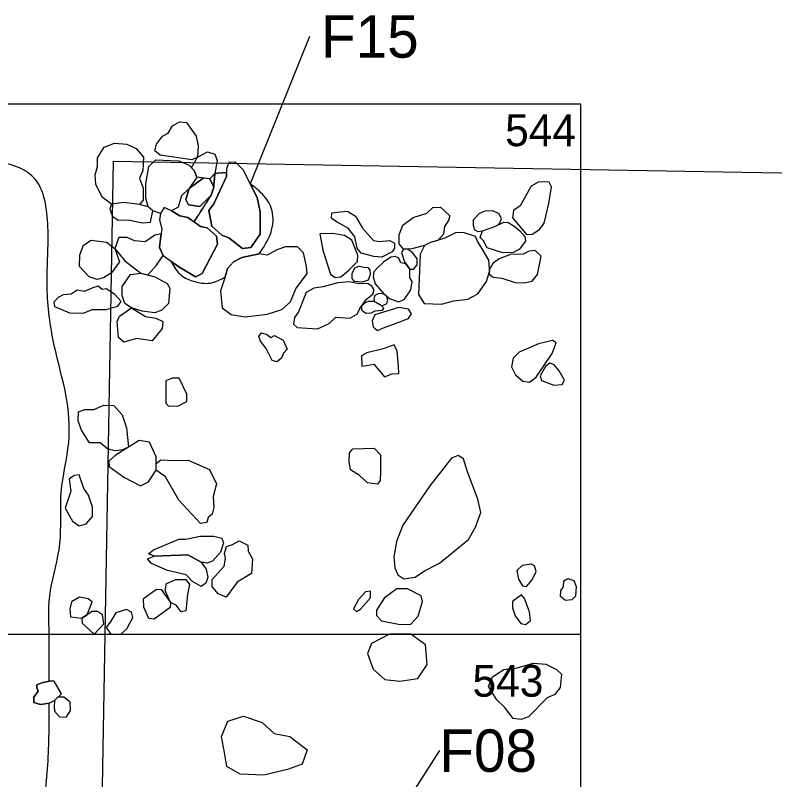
# Model space of a CAD drawing. Extents: x -204 to -1, y -285 to 3.
# Drawn here: x -177.34 to -170.17, y -263.37 to -256.16 of the extents above; entities that cross this region are included whole.
import ezdxf

# ---------------------------------------------------------------- set-up
doc = ezdxf.new("R2010")
doc.units = 0
for name, color, linetype in [('Brick', 7, 'Continuous'), ('Builder Trench', 7, 'Continuous'), ('building location', 7, 'Continuous'), ('Feature Labels', 7, 'Continuous'), ('Postholes', 7, 'Continuous'), ('Postmolds', 7, 'Continuous'), ('Quadrat Boundaries', 7, 'Continuous'), ('Quadrat Labels', 7, 'Continuous'), ('Stone', 7, 'Continuous')]:
    doc.layers.add(name, color=color, linetype=linetype)

msp = doc.modelspace()

# ---------------------------------------------------------------- linework, layer by layer
at = {"layer": 'Brick'}
for points in [[(-176.3148, -259.2446), (-176.3659, -259.2003), (-176.3762, -259.0503), (-176.3557, -258.9992), (-176.2429, -258.9223), (-176.1104, -259.0026), (-176.0116, -259.0196), (-175.9469, -259.0503), (-175.9537, -259.115), (-176.0457, -259.2309), (-176.1956, -259.2105)], [(-173.9205, -260.585), (-174.0132, -260.5734), (-174.0886, -260.5038), (-174.1755, -260.4488), (-174.1871, -260.3705), (-174.1842, -260.2894), (-174.1523, -260.2517), (-173.9495, -260.2459), (-173.8916, -260.3068), (-173.8916, -260.472), (-173.8945, -260.5502)], [(-175.8728, -261.7008), (-175.8761, -261.7472), (-176.0267, -261.8574), (-176.0788, -261.8516), (-176.1252, -261.7443), (-176.1281, -261.6632), (-176.0064, -261.5762), (-175.963, -261.5791)]]:
    msp.add_lwpolyline(points, close=True, dxfattribs=at)
at = {"layer": 'Builder Trench'}
for p, q in [((-177.0883, -262.4589), (-177.0185, -262.445)), ((-177.0186, -262.6499), (-177.1022, -262.6638))]:
    msp.add_line(p, q, dxfattribs=at)
msp.add_lwpolyline([(-177.1022, -262.6638), (-177.1639, -262.6439), (-177.1639, -262.5942), (-177.1221, -262.5385), (-177.136, -262.5046), (-177.136, -262.4768), (-177.0883, -262.4589)], dxfattribs=at)
for points, degree in [([(-177.0185, -262), (-177.0238, -261.8635), (-177.0343, -261.5917), (-176.8858, -261.1572), (-176.9346, -260.6563), (-176.8078, -260.1907), (-176.8465, -259.7345), (-176.9764, -259.3112), (-177.0589, -258.7592), (-177.0127, -258.2279), (-177.0698, -257.6862), (-177.4314, -257.5358), (-177.802, -257.5036), (-178.3076, -257.5113), (-178.8919, -257.4517), (-179.4814, -257.4044), (-180.0629, -257.3704), (-180.5672, -257.3962), (-180.8823, -257.3325), (-181, -257.3087)], 3), ([(-177.0185, -262.445), (-177.0186, -262.2966), (-177.0186, -262.1483), (-177.0185, -262)], 2), ([(-177.0971, -263.845), (-177.0744, -263.6684), (-177.0233, -263.2718), (-177.0189, -262.8718), (-177.0186, -262.6499)], 3)]:
    msp.add_open_spline(points, degree=degree, dxfattribs=at)
at = {"layer": 'building location'}
msp.add_lwpolyline([(-176.4128, -257.5377), (-162.1994, -257.7858), (-162.3867, -268.5131), (-176.6, -268.265)], close=True, dxfattribs=at)
at = {"layer": 'Feature Labels'}
for p, q in [((-174.563, -256.3604), (-175.1224, -257.7495)), ((-173.3353, -263.0993), (-173.8847, -263.9538))]:
    msp.add_line(p, q, dxfattribs=at)
at = {"layer": 'Postholes'}
msp.add_line((-175.4663, -257.7828), (-175.4885, -257.8568), dxfattribs=at)
for points in [[(-175.1224, -257.7495), (-175.0559, -257.879), (-175.0263, -258.0158), (-175.0263, -258.2267), (-175.115, -258.3524), (-175.1927, -258.3598), (-175.3221, -258.26), (-175.3886, -258.2341), (-175.4848, -258.149), (-175.5107, -258.001), (-175.4663, -257.9381), (-175.3443, -257.6829), (-175.3443, -257.6459)], [(-175.6512, -258.1101), (-175.592, -258.1527), (-175.5291, -258.1675), (-175.4404, -258.2452), (-175.4293, -258.3191), (-175.5735, -258.5966), (-175.6364, -258.6299), (-175.7954, -258.5337), (-175.8693, -258.48)], [(-175.3591, -258.6299), (-175.3369, -258.5485), (-175.2777, -258.4856), (-175.2001, -258.4449), (-175.0374, -258.4116)]]:
    msp.add_lwpolyline(points, dxfattribs=at)
for points, degree in [([(-175.4552, -257.6533), (-175.4589, -257.6965), (-175.4626, -257.7396), (-175.4663, -257.7828)], 2), ([(-175.3443, -257.6459), (-175.3813, -257.6484), (-175.4182, -257.6509), (-175.4552, -257.6533)], 2), ([(-175.0374, -258.4116), (-174.9958, -258.3506), (-174.9075, -258.2209), (-174.8948, -257.9926), (-175.004, -257.8384), (-175.0839, -257.7784), (-175.1224, -257.7495)], 3), ([(-175.4885, -257.8568), (-175.5427, -257.9412), (-175.5969, -258.0257), (-175.6512, -258.1101)], 2), ([(-175.8693, -258.48), (-175.8479, -258.5209), (-175.7986, -258.6147), (-175.655, -258.6764), (-175.4961, -258.7042), (-175.4073, -258.656), (-175.3591, -258.6299)], 3)]:
    msp.add_open_spline(points, degree=degree, dxfattribs=at)
at = {"layer": 'Postmolds'}
for p, q in [((-175.4552, -257.6533), (-175.5033, -257.7051)), ((-175.6253, -257.6866), (-175.6992, -257.7939)), ((-175.6992, -257.7939), (-175.5643, -257.6959)), ((-175.5643, -257.6959), (-175.6253, -257.6866)), ((-175.5033, -257.7051), (-175.4663, -257.7828))]:
    msp.add_line(p, q, dxfattribs=at)
for points in [[(-175.6992, -257.7939), (-175.7695, -257.8642), (-175.8027, -257.9714), (-175.8656, -258.0047)], [(-175.4885, -257.8568), (-175.5957, -257.964), (-175.7029, -257.9492), (-175.7288, -257.8975), (-175.6992, -257.7939)], [(-175.8656, -258.0047), (-175.7843, -258.0528), (-175.7103, -258.0676), (-175.6512, -258.1101)]]:
    msp.add_lwpolyline(points, dxfattribs=at)
for points, degree in [([(-175.4663, -257.7828), (-175.4552, -257.6533), (-175.4663, -257.7828), (-175.4552, -257.6533)], 3), ([(-175.4663, -257.7828), (-175.4626, -257.7396), (-175.4589, -257.6965), (-175.4552, -257.6533)], 2), ([(-175.6512, -258.1101), (-175.4885, -257.8568), (-175.6512, -258.1101), (-175.4885, -257.8568)], 3), ([(-175.6512, -258.1101), (-175.5969, -258.0257), (-175.5427, -257.9412), (-175.4885, -257.8568)], 2)]:
    msp.add_open_spline(points, degree=degree, dxfattribs=at)
at = {"layer": 'Quadrat Boundaries'}
for p, q in [((-172, -257), (-181, -257)), ((-172, -262), (-172, -257)), ((-181, -262), (-172, -262)), ((-172, -270), (-172, -262))]:
    msp.add_line(p, q, dxfattribs=at)
at = {"layer": 'Stone'}
for points in [[(-175.6179, -257.498), (-175.6733, -257.5239), (-175.9728, -257.4795), (-176.0209, -257.4388), (-176.0061, -257.3759), (-175.9506, -257.3019), (-175.8952, -257.2723), (-175.8545, -257.202), (-175.788, -257.1651), (-175.7214, -257.1725), (-175.6327, -257.3019), (-175.6142, -257.3907)], [(-176.1651, -257.9455), (-176.3167, -257.927), (-176.4313, -257.9418), (-176.52, -257.8753), (-176.5792, -257.7532), (-176.5866, -257.6644), (-176.5644, -257.5867), (-176.5644, -257.5054), (-176.5015, -257.4055), (-176.4017, -257.3685), (-176.2871, -257.3759), (-176.1984, -257.4166), (-176.1281, -257.498), (-176.1355, -257.6237), (-176.1651, -257.6977), (-176.1318, -257.7902), (-176.1318, -257.9049)], [(-175.6253, -257.6866), (-175.6512, -257.6237), (-175.6752, -257.5997), (-175.6179, -257.498), (-175.5254, -257.4499), (-175.4552, -257.4721), (-175.433, -257.5313), (-175.4552, -257.6533), (-175.5033, -257.7051)], [(-175.9322, -257.9751), (-175.9691, -258.0306), (-176.0394, -258.0047), (-176.0837, -257.9677), (-176.1059, -257.8864), (-176.1059, -257.7495), (-176.08, -257.5867), (-176.0135, -257.5239), (-175.9432, -257.5276), (-175.7954, -257.535), (-175.6992, -257.5756), (-175.6512, -257.6237), (-175.6253, -257.6866), (-175.6992, -257.7939), (-175.7695, -257.8642), (-175.8027, -257.9714), (-175.8656, -258.0047)], [(-175.2592, -257.5461), (-175.3221, -257.5497), (-175.3443, -257.6089), (-175.3443, -257.6829), (-175.4663, -257.9381), (-175.5107, -258.001), (-175.4848, -258.149), (-175.3886, -258.2341), (-175.3221, -258.26), (-175.1927, -258.3598), (-175.115, -258.3524), (-175.0263, -258.2267), (-175.0263, -258.0158), (-175.0559, -257.879), (-175.189, -257.62)], [(-175.5033, -257.7051), (-175.5643, -257.6959), (-175.6992, -257.7939), (-175.7288, -257.8975), (-175.7029, -257.9492), (-175.5957, -257.964), (-175.4885, -257.8568), (-175.4663, -257.7828)], [(-172.2767, -257.7799), (-172.2988, -257.7356), (-172.3969, -257.7324), (-172.4696, -257.7736), (-172.574, -257.9571), (-172.6341, -258.0014), (-172.6436, -258.071), (-172.574, -258.1565), (-172.5139, -258.2293), (-172.4601, -258.2261), (-172.3906, -258.1818), (-172.3463, -258.1217), (-172.302, -257.9349)], [(-176.1651, -257.9455), (-176.3167, -257.927), (-176.4313, -257.9418), (-176.4461, -257.9899), (-176.4202, -258.0565), (-176.3684, -258.0935), (-176.2723, -258.0898), (-176.1392, -258.1194), (-176.0616, -258.112), (-176.0394, -258.0047), (-176.0837, -257.9677)], [(-175.8656, -258.0047), (-175.9322, -257.9751), (-175.9691, -258.0306), (-175.9765, -258.0898), (-175.9543, -258.1712), (-175.9691, -258.2711), (-175.9765, -258.3524), (-175.9432, -258.4264), (-175.7954, -258.5337), (-175.6364, -258.6299), (-175.5735, -258.5966), (-175.4293, -258.3191), (-175.4404, -258.2452), (-175.5291, -258.1675), (-175.592, -258.1527), (-175.7103, -258.0676), (-175.7843, -258.0528)], [(-173.7808, -258.3932), (-173.8793, -258.4433), (-173.9553, -258.4364), (-174.0746, -258.4053), (-174.1126, -258.3586), (-174.1333, -258.2514), (-174.1955, -258.1684), (-174.3061, -258.1097), (-174.3545, -258.0734), (-174.3493, -258.0232), (-174.2733, -258.0146), (-174.2024, -258.0077), (-174.1264, -258.0561), (-174.0607, -258.1702), (-173.9588, -258.286), (-173.9, -258.2946), (-173.8032, -258.2843), (-173.76, -258.3119), (-173.76, -258.3569)], [(-173.3506, -258.2846), (-173.4186, -258.3052), (-173.4755, -258.3337), (-173.5957, -258.3653), (-173.6748, -258.3685), (-173.7159, -258.3179), (-173.7159, -258.2324), (-173.6811, -258.1406), (-173.583, -258.0679), (-173.4534, -258.0267), (-173.3964, -257.9729), (-173.3237, -257.9698), (-173.2351, -258.052), (-173.2478, -258.0963), (-173.2857, -258.1533), (-173.2952, -258.2261)], [(-172.9269, -258.1944), (-172.8129, -258.1529), (-172.7697, -258.1321), (-172.749, -258.0803), (-172.7714, -258.0336), (-172.8302, -258.0042), (-172.9028, -258.0094), (-172.9598, -258.0319), (-173.0151, -258.0941), (-173.0168, -258.1408), (-173.0082, -258.1823), (-172.9736, -258.2013)], [(-172.5226, -258.2929), (-172.5813, -258.369), (-172.6401, -258.3984), (-172.7369, -258.4018), (-172.8855, -258.3534), (-172.92, -258.2895), (-172.9511, -258.2583), (-172.9269, -258.1944), (-172.8129, -258.1529), (-172.7265, -258.1114), (-172.685, -258.1148), (-172.6332, -258.146), (-172.5744, -258.1944), (-172.5278, -258.2462)], [(-175.9617, -258.2211), (-176.0218, -258.2357), (-176.1138, -258.297), (-176.2126, -258.2902), (-176.2842, -258.2561), (-176.3625, -258.2561), (-176.4011, -258.3622), (-176.3046, -258.4777), (-176.1543, -258.5932), (-176.0879, -258.6106), (-176.0048, -258.5186), (-175.9432, -258.4264), (-175.9765, -258.3524), (-175.9691, -258.2711)], [(-174.4634, -258.2238), (-174.4357, -258.3776), (-174.3631, -258.6024), (-174.3199, -258.6352), (-174.2664, -258.6283), (-174.1903, -258.5661), (-174.1074, -258.4831), (-174.1057, -258.4243), (-174.161, -258.2808), (-174.2301, -258.2376), (-174.3407, -258.2186)], [(-172.8634, -258.5774), (-172.8619, -258.552), (-172.8682, -258.4698), (-172.9314, -258.3653), (-172.9757, -258.2925), (-172.9947, -258.2482), (-173.1023, -258.2134), (-173.1782, -258.2103), (-173.2825, -258.2641), (-173.4186, -258.3052), (-173.4755, -258.3337), (-173.5166, -258.416), (-173.5324, -258.7957), (-173.4787, -258.8811), (-173.3142, -258.8875), (-173.2035, -258.8558), (-173.0675, -258.84), (-172.9726, -258.7894), (-172.8903, -258.6723)], [(-176.3568, -258.4856), (-176.4295, -258.59), (-176.5054, -258.6375), (-176.5655, -258.6533), (-176.6415, -258.628), (-176.7332, -258.5299), (-176.73, -258.4223), (-176.6952, -258.3305), (-176.6225, -258.283), (-176.477, -258.302), (-176.4011, -258.3622)], [(-174.6196, -258.4005), (-174.6751, -258.345), (-174.7897, -258.345), (-174.871, -258.3746), (-174.9598, -258.4227), (-175.0374, -258.4116), (-175.2001, -258.4449), (-175.2777, -258.4856), (-175.3369, -258.5485), (-175.3591, -258.6299), (-175.4034, -258.7593), (-175.385, -258.9221), (-175.2999, -258.985), (-175.1705, -259.0072), (-174.9598, -258.9813), (-174.823, -258.9369), (-174.7416, -258.8629), (-174.6899, -258.7408), (-174.5826, -258.5966), (-174.59, -258.53)], [(-173.6352, -258.3669), (-173.6748, -258.3685), (-173.6927, -258.4001), (-173.665, -258.4883), (-173.6132, -258.5574), (-173.5803, -258.5574), (-173.5458, -258.5159), (-173.544, -258.4572), (-173.589, -258.3984)], [(-173.6132, -258.5574), (-173.6391, -258.5229), (-173.6519, -258.5057), (-173.6978, -258.4952), (-173.7168, -258.4537), (-173.7514, -258.4364), (-173.7929, -258.4433), (-173.862, -258.49), (-173.919, -258.5436), (-173.9536, -258.5816), (-173.9595, -258.6272), (-173.9415, -258.694), (-173.8603, -258.7874), (-173.7998, -258.8358), (-173.7186, -258.8634), (-173.6633, -258.8392), (-173.6045, -258.7511), (-173.5924, -258.6715), (-173.6132, -258.637)], [(-172.3747, -258.4349), (-172.4317, -258.3811), (-172.4886, -258.3875), (-172.5455, -258.416), (-172.6626, -258.4191), (-172.7701, -258.4571), (-172.8302, -258.5014), (-172.8619, -258.552), (-172.865, -258.6027), (-172.8271, -258.6311), (-172.7448, -258.6406), (-172.6183, -258.6818), (-172.5361, -258.6849), (-172.4601, -258.6691), (-172.4095, -258.6058)], [(-175.8791, -258.7356), (-175.8918, -258.8811), (-175.9551, -258.9444), (-176.0215, -258.9666), (-176.1417, -258.9539), (-176.2429, -258.9223), (-176.3062, -258.8811), (-176.3315, -258.8052), (-176.3315, -258.7198), (-176.2524, -258.6058), (-176.1543, -258.5932), (-176.0215, -258.628), (-175.9045, -258.6913)], [(-174.0086, -258.6592), (-174.0631, -258.6788), (-174.1372, -258.6728), (-174.1585, -258.6447), (-174.1585, -258.597), (-174.133, -258.5441), (-174.0921, -258.5288), (-174.0495, -258.5365), (-174.012, -258.5407), (-173.9933, -258.5637), (-173.9873, -258.6072)], [(-176.9356, -258.8242), (-176.9767, -258.8685), (-176.9704, -258.9096), (-176.8281, -258.9666), (-176.6984, -258.9698), (-176.6098, -258.9381), (-176.4801, -258.9381), (-176.3726, -258.9065), (-176.341, -258.8622), (-176.4011, -258.7957), (-176.477, -258.7419), (-176.5181, -258.7482), (-176.5561, -258.7166), (-176.6067, -258.7324), (-176.6889, -258.7672), (-176.7553, -258.7546), (-176.8123, -258.7925), (-176.8882, -258.7989)], [(-174.5221, -258.7338), (-174.593, -258.777), (-174.6656, -258.9585), (-174.7018, -259.0121), (-174.7122, -259.0761), (-174.6776, -259.1072), (-174.4858, -259.1193), (-174.3752, -259.0674), (-174.313, -259.0104), (-174.18, -259.019), (-174.1108, -258.981), (-174.0849, -258.9274), (-174.0227, -258.8392), (-173.9622, -258.7926), (-173.9501, -258.7511), (-173.9726, -258.7165), (-174.0141, -258.6906), (-174.0936, -258.6957), (-174.1834, -258.675), (-174.294, -258.6836), (-174.4323, -258.7217)], [(-173.8749, -258.902), (-173.9026, -258.8867), (-173.9448, -258.8654), (-173.9516, -258.8339), (-173.9405, -258.8006), (-173.9107, -258.787), (-173.8945, -258.781), (-173.8603, -258.7874), (-173.839, -258.8044), (-173.8238, -258.8449), (-173.8357, -258.8833), (-173.8613, -258.8952)], [(-174.0597, -258.9523), (-174.0666, -258.9301), (-174.066, -258.9006), (-174.0316, -258.8713), (-174.0044, -258.8594), (-173.9592, -258.8594), (-173.9303, -258.8713), (-173.8749, -258.902), (-173.8621, -258.9267), (-173.8741, -258.9446), (-173.9448, -258.9523), (-173.9822, -258.971), (-174.0257, -258.9736)], [(-173.9436, -258.9856), (-173.9689, -259.0425), (-173.9595, -259.0995), (-173.9183, -259.1343), (-173.8614, -259.109), (-173.7697, -259.0742), (-173.6273, -259.0204), (-173.5989, -258.9761), (-173.6273, -258.9349), (-173.7191, -258.9191)], [(-174.8258, -259.397), (-174.8701, -259.4318), (-174.9144, -259.4191), (-174.9713, -259.3052), (-175.0251, -259.2356), (-175.0409, -259.1913), (-175.0156, -259.1565), (-174.965, -259.1723), (-174.927, -259.2008), (-174.8923, -259.1818), (-174.81, -259.2261), (-174.7721, -259.3115), (-174.8069, -259.3495)], [(-172.2324, -259.2514), (-172.2672, -259.2292), (-172.4, -259.2609), (-172.5835, -259.34), (-172.6373, -259.397), (-172.6531, -259.4761), (-172.6151, -259.552), (-172.5487, -259.6122), (-172.4854, -259.6217), (-172.4222, -259.5742), (-172.2704, -259.3527)], [(-174.0702, -259.3748), (-174.067, -259.4698), (-174.0227, -259.4666), (-173.9531, -259.4539), (-173.8519, -259.571), (-173.7823, -259.5425), (-173.7191, -259.5394), (-173.7222, -259.4698), (-173.7349, -259.3305), (-173.7633, -259.2704), (-173.8646, -259.3084), (-174.0196, -259.3463)], [(-172.2514, -259.4603), (-172.2925, -259.4444), (-172.3336, -259.4729), (-172.3842, -259.5615), (-172.3716, -259.6058), (-172.2545, -259.6501), (-172.1755, -259.6438), (-172.1533, -259.6027), (-172.2039, -259.5141)], [(-175.7906, -259.5837), (-175.857, -259.5837), (-175.9171, -259.609), (-175.9171, -259.821), (-175.8918, -259.8495), (-175.7969, -259.8463), (-175.721, -259.8052), (-175.721, -259.7356)], [(-176.2714, -260.2356), (-176.3283, -260.2609), (-176.3947, -260.2704), (-176.4643, -260.2546), (-176.5371, -260.1944), (-176.6383, -260.1944), (-176.7142, -260.0742), (-176.7458, -259.9887), (-176.7427, -259.9033), (-176.6826, -259.8811), (-176.5972, -259.8811), (-176.5023, -259.84), (-176.4105, -259.8432), (-176.3315, -259.9318), (-176.2904, -260.052)], [(-176.2714, -260.2356), (-176.3979, -260.3147), (-176.4548, -260.3685), (-176.4517, -260.4191), (-176.3157, -260.5172), (-176.1575, -260.5995), (-176.0816, -260.5615), (-176.0088, -260.4539), (-176.0088, -260.3274), (-176.0721, -260.1881), (-176.1702, -260.1723)], [(-173.1086, -260.3463), (-173.1592, -260.3147), (-173.2193, -260.34), (-173.4249, -260.5995), (-173.6811, -260.9729), (-173.7412, -261.1248), (-173.7665, -261.2704), (-173.757, -261.3748), (-173.7285, -261.4413), (-173.6716, -261.4792), (-173.5641, -261.4634), (-173.4755, -261.4033), (-173.3332, -261.3305), (-173.0611, -261.1058), (-172.9947, -260.9919), (-172.9441, -260.8527), (-172.9726, -260.7261), (-173.0706, -260.4698)], [(-176.0088, -260.4539), (-176.0088, -260.3906), (-175.9646, -260.3558), (-175.8412, -260.3622), (-175.7083, -260.359), (-175.5059, -260.4476), (-175.4395, -260.5805), (-175.4711, -260.7008), (-175.4648, -260.8052), (-175.4806, -260.8685), (-175.5186, -260.9001), (-175.5312, -260.9476), (-175.5913, -260.9571), (-175.7937, -260.7356), (-175.9203, -260.5141)], [(-176.7365, -260.498), (-176.7828, -260.5038), (-176.8292, -260.5386), (-176.8147, -260.6517), (-176.8697, -260.8111), (-176.8002, -260.9328), (-176.7365, -260.9792), (-176.6698, -260.9589), (-176.6119, -260.8893), (-176.6119, -260.8024), (-176.6467, -260.6893), (-176.693, -260.6256)], [(-175.585, -261.321), (-175.7115, -261.2514), (-175.8697, -261.2577), (-176.0278, -261.2641), (-176.0816, -261.2419), (-176.0341, -261.2039), (-175.7937, -261.1027), (-175.7305, -261.1027), (-175.5945, -261.0742), (-175.4648, -261.0742), (-175.3889, -261.0932), (-175.373, -261.1375), (-175.4015, -261.2261), (-175.4774, -261.3115), (-175.528, -261.3305)], [(-175.4237, -261.6185), (-175.4806, -261.5489), (-175.4806, -261.4856), (-175.3667, -261.359), (-175.3541, -261.2862), (-175.3636, -261.2387), (-175.3446, -261.1723), (-175.2876, -261.1533), (-175.2244, -261.1185), (-175.1453, -261.1596), (-175.1421, -261.2166), (-175.101, -261.2894), (-175.1105, -261.4286), (-175.2434, -261.5109), (-175.3477, -261.6501)], [(-175.585, -261.5489), (-175.6672, -261.5046), (-175.7273, -261.4413), (-175.9013, -261.4001), (-176.0531, -261.3337), (-176.0911, -261.2894), (-176.0278, -261.2641), (-175.7115, -261.2514), (-175.585, -261.321), (-175.5375, -261.3875), (-175.5217, -261.4634), (-175.5407, -261.5204)], [(-172.438, -261.3558), (-172.4665, -261.34), (-172.555, -261.3527), (-172.6025, -261.4001), (-172.5898, -261.4824), (-172.5519, -261.5457), (-172.5139, -261.552), (-172.4601, -261.4887), (-172.4222, -261.4096)], [(-172.0837, -261.6755), (-172.1438, -261.6818), (-172.1913, -261.6438), (-172.1881, -261.59), (-172.1628, -261.5489), (-172.1596, -261.4982), (-172.1217, -261.4761), (-172.0647, -261.4951), (-172.0426, -261.5489), (-172.0489, -261.6406)], [(-175.7305, -261.7799), (-175.7748, -261.7894), (-175.819, -261.7261), (-175.8728, -261.7008), (-175.9234, -261.5868), (-175.9108, -261.5236), (-175.8222, -261.4856), (-175.7305, -261.4856), (-175.6957, -261.533), (-175.7147, -261.6248)], [(-173.9848, -261.6565), (-173.9848, -261.5932), (-174.0322, -261.5995), (-174.0986, -261.6723), (-174.1461, -261.7609), (-174.1176, -261.7862), (-174.0797, -261.7641)], [(-173.4945, -261.6913), (-173.5071, -261.6375), (-173.6368, -261.571), (-173.738, -261.571), (-173.8551, -261.6596), (-173.9278, -261.7736), (-173.9278, -261.8242), (-173.8804, -261.8748), (-173.7064, -261.9096), (-173.6052, -261.9065), (-173.5356, -261.8305)], [(-176.711, -261.8495), (-176.662, -261.8179), (-176.613, -261.6944), (-176.6509, -261.666), (-176.7332, -261.6501), (-176.8091, -261.6944), (-176.8249, -261.7609), (-176.8186, -261.8368)], [(-172.5614, -261.628), (-172.6436, -261.6913), (-172.6436, -261.7514), (-172.6183, -261.8273), (-172.5677, -261.9001), (-172.5202, -261.9096), (-172.476, -261.8717), (-172.4854, -261.7894), (-172.5329, -261.6628)], [(-176.4359, -262), (-176.3441, -262), (-176.2872, -261.9508), (-176.2303, -261.8432), (-176.2429, -261.7925), (-176.2904, -261.7672), (-176.3916, -261.7989), (-176.4359, -261.878), (-176.4801, -261.9381)], [(-176.594, -262), (-176.5023, -261.9033), (-176.5149, -261.8179), (-176.5624, -261.7862), (-176.613, -261.7862), (-176.711, -261.8495), (-176.7079, -261.897)], [(-173.8065, -262), (-173.976, -262.0894), (-174.0143, -262.1824), (-173.9596, -262.3301), (-173.8502, -262.4286), (-173.708, -262.445), (-173.5385, -262.4176), (-173.451, -262.2863), (-173.4674, -262.1003), (-173.6042, -262)], [(-172.2452, -262.5711), (-172.3163, -262.5996), (-172.4926, -262.7817), (-172.5637, -262.8045), (-172.6377, -262.7959), (-172.7202, -262.6878), (-172.7913, -262.6195), (-172.8709, -262.4943), (-172.8339, -262.4033), (-172.7258, -262.335), (-172.6121, -262.3207), (-172.4471, -262.2724), (-172.3305, -262.2837), (-172.2281, -262.3321), (-172.1826, -262.3776), (-172.194, -262.5028)], [(-176.973, -262.443), (-177.0185, -262.445), (-177.0883, -262.4589), (-177.136, -262.4768), (-177.136, -262.5046), (-177.1221, -262.5385), (-177.1639, -262.5942), (-177.1639, -262.6439), (-177.1022, -262.6638), (-177.0186, -262.6499), (-176.969, -262.626), (-176.9034, -262.5623)], [(-176.8795, -262.5961), (-176.9362, -262.5942), (-176.969, -262.626), (-176.973, -262.6857), (-176.969, -262.7274), (-176.9233, -262.7812), (-176.8576, -262.7831), (-176.8179, -262.7235), (-176.8199, -262.6419)], [(-174.5829, -263.0905), (-174.6322, -263.2273), (-174.7689, -263.2765), (-174.9931, -263.3312), (-175.2172, -263.3203), (-175.343, -263.2492), (-175.3649, -263.1179), (-175.3922, -262.9647), (-175.3321, -262.8225), (-175.1844, -262.7732), (-175.0095, -262.8334), (-174.8946, -262.9373), (-174.747, -262.9647)]]:
    msp.add_lwpolyline(points, close=True, dxfattribs=at)

# ---------------------------------------------------------------- texts
at = {"layer": 'Feature Labels'}
for s, p in [('F15', (-174.4525, -256.5604)), ('F08', (-173.3353, -263.2993))]:
    msp.add_text(s, height=0.4, dxfattribs=at).set_placement(p)
at = {"layer": 'Quadrat Labels'}
for s, p in [('544', (-172.7145, -257.3954)), ('543', (-173.0225, -262.5902))]:
    msp.add_text(s, height=0.3, dxfattribs=at).set_placement(p)

doc.saveas('drawing.dxf')
